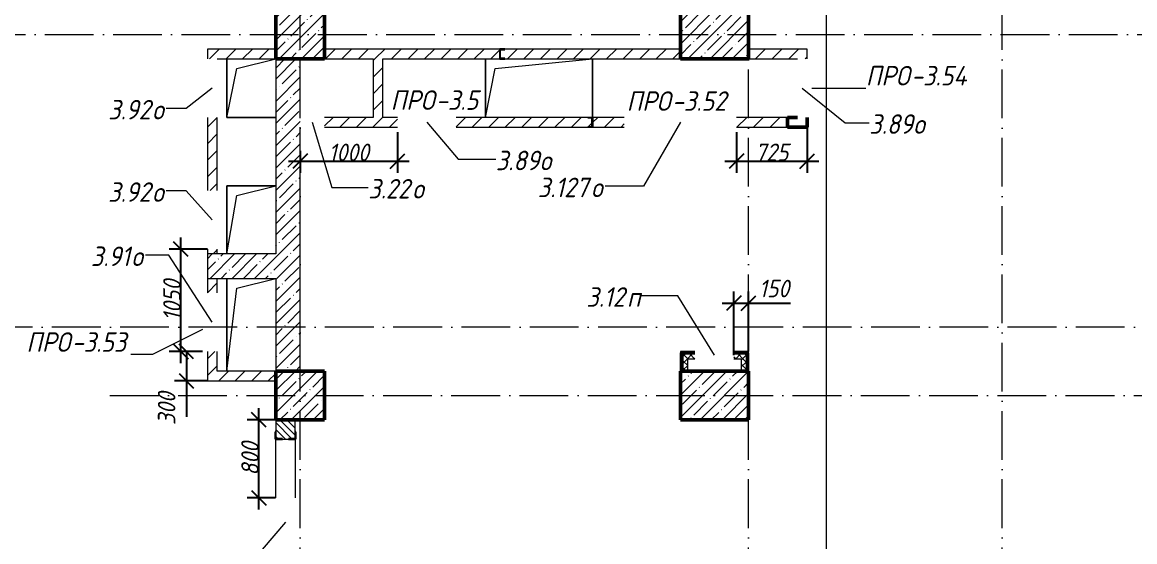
# Model space of a CAD drawing. Header units: millimetres. Extents: x -401725 to 250493, y 305116 to 802890.
# Drawn here: x 151686 to 163095, y 333467 to 338792 of the extents above; entities that cross this region are included whole.
import ezdxf

# ---------------------------------------------------------------- set-up
doc = ezdxf.new("R2010")
doc.units = ezdxf.units.MM
doc.linetypes.add('50_200_ШТРИХ_1Т_ш5_п1_п1_', pattern=[700, 500, -100, 0, -100])
for name, color, linetype, lineweight in [('A-____-____-DIMS', 7, 'Continuous', 9), ('A-FLOR-____-OTLN', 7, 'Continuous', 9), ('A-GENM-____-IDEN', 7, 'Continuous', 9), ('A-GENM-____-MCUT', 7, 'Continuous', 25), ('A-GENM-____-OTLN', 7, 'Continuous', 9), ('A-GENM-____-OTLN-1', 7, 'Continuous', 25), ('A-GLAZ-____-IDEN', 7, 'Continuous', 9), ('A-WALL-____-MCUT-1', 7, 'Continuous', 9), ('A-WALL-____-MCUT-2', 7, 'Continuous', 50), ('A-WALL-____-MCUT-3', 7, 'Continuous', 9), ('A-WALL-____-PATT-1', 7, 'Continuous', 9), ('A-WALL-FNSH-MCUT-1', 7, 'Continuous', 9), ('I-WALL-____-OTLN', 7, 'Continuous', 9), ('S-COLS-____-MCUT', 7, 'Continuous', 50), ('S-COLS-____-OTLN', 7, 'Continuous', 9), ('S-GRID-____-OTLN-1', 7, '50_200_ШТРИХ_1Т_ш5_п1_п1_', 9)]:
    doc.layers.add(name, color=color, linetype=linetype, lineweight=lineweight)
doc.layers.add('A-WALL-____-PATT-3', color=9, linetype='Continuous', lineweight=9, true_color=0x808080)
doc.layers.add('G-____-____-SYMB-1', color=9, linetype='Continuous', lineweight=9, true_color=0x808080)
doc.styles.add('ISOCPEUR_I_10', font='isocpeui.ttf', dxfattribs={"width": 0.9, "height": 180})
doc.styles.add('ISOCPEUR_I_9', font='isocpeui.ttf', dxfattribs={"width": 0.9, "height": 250})
doc.dimstyles.new('ISO-1_8_0_9К_СРЕДНИЙ_Кладочные_3', dxfattribs={"dimscale": 304.8, "dimtxt": 179.276612, "dimasz": 0.492126, "dimexe": 0.393701, "dimexo": 0, "dimgap": 0, "dimtad": 1, "dimdec": 3, "dimrnd": 0.001, "dimdsep": 46, "dimtxsty": 'ISOCPEUR_I_10', "dimblk1": 'OBLIQUE', "dimblk2": 'OBLIQUE', "dimsah": 1, "dimcen": 0.09, "dimdle": 0.393701, "dimazin": 0, "dimtfac": 1, "dimtdec": 4, "dimtix": 1, "dimtmove": 0, "dimatfit": 3, "dimfxl": 1, "dimtvp": 1, "dimtolj": 1, "dimtzin": 0, "dimarcsym": 2})
doc.dimstyles.new('ISO-1_8_0_9К_СРЕДНИЙ_Кладочные_4', dxfattribs={"dimscale": 304.8, "dimtxt": 179.276612, "dimasz": 0.492126, "dimexe": 0.393701, "dimexo": 0, "dimgap": 0, "dimtad": 1, "dimdec": 3, "dimrnd": 0.001, "dimdsep": 46, "dimtxsty": 'ISOCPEUR_I_10', "dimblk1": 'OBLIQUE', "dimblk2": 'OBLIQUE', "dimsah": 1, "dimcen": 0.09, "dimdle": 0.393701, "dimazin": 0, "dimtfac": 1, "dimtdec": 4, "dimtix": 1, "dimtmove": 1, "dimatfit": 3, "dimfxl": 1, "dimtvp": 1, "dimtolj": 1, "dimtzin": 0, "dimarcsym": 2})
pattern_1 = [(45, (144685.44, 312186.37), (-114.04925, 114.04925), []), (45, (144799.49, 312186.37), (-114.04925, 114.04925), [201.612, -40.322, 3.353, -36.97])]
pattern_2 = [(45, (144685.44, 312186.37), (-84.8528, 84.8528), [])]
pattern_3 = [(45, (144685.44, 312186.367), (-35.35534, 35.35534), []), (135, (144685.44, 312186.367), (-35.35534, -35.35534), [])]

# ---------------------------------------------------------------- blocks, each defined once
blk = doc.blocks.new('BSC_Колонна _Прямоугольная - 500х500-V7-АР1_План отверстий 3 этажа в осях 1-64_А-ГГ')
at = {"layer": 'S-COLS-____-OTLN'}
h = blk.add_hatch(dxfattribs=at)
h.set_pattern_fill('FP_41', color=256, style=0, pattern_type=2)
h.set_pattern_definition([(45, (-9850, -26481.04), (-114.04925, 114.04925), []), (45, (-9735.95, -26481.04), (-114.04925, 114.04925), [201.613, -40.323, 3.353, -36.97])])
h.paths.add_polyline_path([(-250, -250), (250, -250), (250, 250), (-250, 250)], flags=0)
at = {"layer": 'S-COLS-____-MCUT'}
for p, q in [((250, 250), (-250, 250)), ((-250, 250), (-250, -250)), ((250, -250), (250, 250)), ((-250, -250), (250, -250))]:
    blk.add_line(p, q, dxfattribs=at)
blk = doc.blocks.new('BSC_Колонна _Прямоугольная - 500х700-V10-АР1_План отверстий 3 этажа в осях 1-64_А-ГГ')
at = {"layer": 'S-COLS-____-OTLN'}
h = blk.add_hatch(dxfattribs=at)
h.set_pattern_fill('FP_44', color=256, style=0, pattern_type=2)
h.set_pattern_definition([(315, (-22781.04, 14100), (114.0493, 114.0493), []), (315, (-22781.04, 13985.95), (114.0493, 114.0493), [201.613, -40.323, 3.353, -36.97])])
h.paths.add_polyline_path([(-250, 350), (-250, -350), (250, -350), (250, 350)], flags=0)
at = {"layer": 'S-COLS-____-MCUT'}
for p, q in [((250, 350), (-250, 350)), ((-250, 350), (-250, -350)), ((250, -350), (250, 350)), ((-250, -350), (250, -350))]:
    blk.add_line(p, q, dxfattribs=at)
blk = doc.blocks.new('BSC_Колонна _Прямоугольная - 500х700-V11-АР1_План отверстий 3 этажа в осях 1-64_А-ГГ')
at = {"layer": 'S-COLS-____-OTLN'}
h = blk.add_hatch(dxfattribs=at)
h.set_pattern_fill('FP_45', color=256, style=0, pattern_type=2)
h.set_pattern_definition([(315, (-26481.04, 14100), (114.04925, 114.04925), []), (315, (-26481.04, 13985.95), (114.04925, 114.04925), [201.613, -40.323, 3.353, -36.97])])
h.paths.add_polyline_path([(-250, 350), (-250, -350), (250, -350), (250, 350)], flags=0)
at = {"layer": 'S-COLS-____-MCUT'}
for p, q in [((250, 350), (-250, 350)), ((-250, 350), (-250, -350)), ((250, -350), (250, 350)), ((-250, -350), (250, -350))]:
    blk.add_line(p, q, dxfattribs=at)
blk = doc.blocks.new('154_Фахверк_СКБ_Швеллер - Тип_100_3960-28494444-АР1_План отверстий 3 этажа в осях 1-64_А-ГГ')
at = {"layer": 'A-GENM-____-MCUT'}
for p, q in [((125, 50), (175, 50)), ((125, -50), (125, 50)), ((128, 47), (128, -47)), ((175, 47), (128, 47)), ((175, 50), (175, 47)), ((175, -50), (125, -50)), ((128, -47), (175, -47)), ((175, -47), (175, -50))]:
    blk.add_line(p, q, dxfattribs=at)
blk = doc.blocks.new('154_Фахверк_СКБ_Швеллер - Тип_100_3380-28551448-АР1_План отверстий 3 этажа в осях 1-64_А-ГГ')
at = {"layer": 'A-GENM-____-MCUT'}
for p, q in [((175, 50), (125, 50)), ((125, 50), (125, -50)), ((128, 47), (175, 47)), ((128, -47), (128, 47)), ((175, 47), (175, 50)), ((125, -50), (175, -50)), ((175, -47), (128, -47)), ((175, -50), (175, -47))]:
    blk.add_line(p, q, dxfattribs=at)
blk = doc.blocks.new('Фахверк_СКБ_Уголок - 200_3960-28268576-АР1_План отверстий 3 этажа в осях 1-64_А-ГГ')
at = {"layer": 'A-GENM-____-MCUT'}
for p, q in [((200, 156), (125, 156)), ((125, 156), (125, 81)), ((131, 81), (131, 150)), ((131, 150), (200, 150)), ((200, 150), (200, 156)), ((125, 81), (131, 81)), ((131, 19), (125, 19)), ((125, 19), (125, -56)), ((131, -50), (131, 19)), ((125, -56), (200, -56)), ((200, -50), (131, -50)), ((200, -56), (200, -50))]:
    blk.add_line(p, q, dxfattribs=at)
blk = doc.blocks.new('AR_Отверстие прямоугольное _в плите_ - AR_Отверстие прямоугольное _в плите_-30552824-АР1_План отверстий 3 этажа в осях 1-64_А-ГГ')
at = {"layer": 'A-GENM-____-OTLN'}
for p, q in [((250, 350), (-250, 350)), ((-250, 350), (-250, -350)), ((-150, 250), (250, 350)), ((-250, -350), (-150, 250))]:
    blk.add_line(p, q, dxfattribs=at)
blk = doc.blocks.new('AR_Отверстие прямоугольное _в плите_ - AR_Отверстие прямоугольное _в плите_-30552826-АР1_План отверстий 3 этажа в осях 1-64_А-ГГ')
at = {"layer": 'A-GENM-____-OTLN'}
for p, q in [((-250, 475), (-250, -475)), ((-150, 375), (250, 475)), ((-250, -475), (-150, 375))]:
    blk.add_line(p, q, dxfattribs=at)
blk = doc.blocks.new('AR_Отверстие прямоугольное _в плите_ - AR_Отверстие прямоугольное _в плите_-30552682-АР1_План отверстий 3 этажа в осях 1-64_А-ГГ')
at = {"layer": 'A-GENM-____-OTLN'}
for p, q in [((-550, 300), (-550, -300)), ((-450, 200), (550, 300)), ((550, -300), (550, 300)), ((-550, -300), (-450, 200))]:
    blk.add_line(p, q, dxfattribs=at)
blk = doc.blocks.new('AR_Отверстие прямоугольное _в плите_ - AR_Отверстие прямоугольное _в плите_-30552698-АР1_План отверстий 3 этажа в осях 1-64_А-ГГ')
at = {"layer": 'A-GENM-____-OTLN'}
for p, q in [((-250, 300), (-250, -300)), ((-150, 200), (250, 300)), ((-250, -300), (-150, 200)), ((-250, -300), (250, -300))]:
    blk.add_line(p, q, dxfattribs=at)
blk = doc.blocks.new('BSC_Колонна _Прямоугольная1 - 200х100 _металл_-V219-АР1_План отверстий 3 этажа в осях 1-64_А-ГГ')
at = {"layer": 'S-COLS-____-MCUT'}
for p, q in [((0, 50), (-100, 50)), ((-100, 50), (-100, -50)), ((100, -50), (100, 50)), ((-100, -50), (100, -50))]:
    blk.add_line(p, q, dxfattribs=at)
blk = doc.blocks.new('_Oblique')
at = {"color": 0, "linetype": 'ByBlock', "lineweight": -2}
blk.add_line((-0.5, -0.5), (0.5, 0.5), dxfattribs=at)
blk = doc.blocks.new('*D10213')
at = {"layer": 'A-____-____-DIMS', "color": 0, "lineweight": -2, "transparency": 16777216}
for p, q in [((158985, 335381), (158985, 336033)), ((159135, 335417), (159135, 336033)), ((158865, 335913), (159135, 335913)), ((159135, 335913), (159566, 335913))]:
    blk.add_line(p, q, dxfattribs=at)
at = {"layer": 'Defpoints', "color": 0, "transparency": 16777216}
for p in [(159135, 335913), (158985, 335381), (159135, 335417)]:
    blk.add_point(p, dxfattribs=at)
at = {"layer": 'A-____-____-DIMS', "color": 0, "lineweight": -2, "transparency": 16777216, "xscale": 150, "yscale": 150, "zscale": 150, "rotation": 180}
blk.add_blockref('_Oblique', (158985, 335913), dxfattribs=at)
at = {"layer": 'A-____-____-DIMS', "color": 0, "lineweight": -2, "transparency": 16777216, "xscale": 150, "yscale": 150, "zscale": 150}
blk.add_blockref('_Oblique', (159135, 335913), dxfattribs=at)
at = {"layer": 'A-____-____-DIMS', "color": 0, "transparency": 16777216, "insert": (159242, 336153), "char_height": 180, "width": 368.21, "attachment_point": 1, "line_spacing_factor": 1.149209, "style": 'ISOCPEUR_I_10'}
blk.add_mtext('\\A1;150', dxfattribs=at)
blk = doc.blocks.new('*D10016')
at = {"layer": 'A-____-____-DIMS', "color": 0, "lineweight": -2, "transparency": 16777216}
for p, q in [((155535, 337667), (155535, 337248)), ((154535, 337474), (154535, 337248)), ((154415, 337368), (155655, 337368))]:
    blk.add_line(p, q, dxfattribs=at)
at = {"layer": 'Defpoints', "color": 0, "transparency": 16777216}
for p in [(155535, 337667), (154535, 337474), (155535, 337368)]:
    blk.add_point(p, dxfattribs=at)
at = {"layer": 'A-____-____-DIMS', "color": 0, "lineweight": -2, "transparency": 16777216, "xscale": 150, "yscale": 150, "zscale": 150, "rotation": 180}
blk.add_blockref('_Oblique', (154535, 337368), dxfattribs=at)
at = {"layer": 'A-____-____-DIMS', "color": 0, "lineweight": -2, "transparency": 16777216, "xscale": 150, "yscale": 150, "zscale": 150}
blk.add_blockref('_Oblique', (155535, 337368), dxfattribs=at)
at = {"layer": 'A-____-____-DIMS', "color": 0, "transparency": 16777216, "insert": (155035, 337458), "char_height": 180, "width": 504.73, "attachment_point": 5, "style": 'ISOCPEUR_I_10'}
blk.add_mtext('\\A1;1000', dxfattribs=at)
blk = doc.blocks.new('*D10017')
at = {"layer": 'A-____-____-DIMS', "color": 0, "lineweight": -2, "transparency": 16777216}
for p, q in [((153535, 335417), (153249, 335417)), ((153369, 335417), (153369, 334997)), ((153585, 335117), (153249, 335117)), ((153369, 335117), (153369, 334749))]:
    blk.add_line(p, q, dxfattribs=at)
at = {"layer": 'Defpoints', "color": 0, "transparency": 16777216}
for p in [(153369, 335417), (153535, 335417), (153585, 335117)]:
    blk.add_point(p, dxfattribs=at)
at = {"layer": 'A-____-____-DIMS', "color": 0, "lineweight": -2, "transparency": 16777216, "xscale": 150, "yscale": 150, "zscale": 150}
for p, rotation in [((153369, 335417), 90), ((153369, 335117), 270)]:
    blk.add_blockref('_Oblique', p, dxfattribs=dict(at, rotation=rotation))
at = {"layer": 'A-____-____-DIMS', "color": 0, "transparency": 16777216, "insert": (153077, 334664), "char_height": 180, "width": 409.58, "attachment_point": 1, "rotation": 90, "line_spacing_factor": 1.149209, "style": 'ISOCPEUR_I_10'}
blk.add_mtext('\\A1;300', dxfattribs=at)
blk = doc.blocks.new('*D10018')
at = {"layer": 'A-____-____-DIMS', "color": 0, "lineweight": -2, "transparency": 16777216}
for p, q in [((153312, 335297), (153312, 336587)), ((153585, 336467), (153192, 336467)), ((153535, 335417), (153192, 335417))]:
    blk.add_line(p, q, dxfattribs=at)
at = {"layer": 'Defpoints', "color": 0, "transparency": 16777216}
for p in [(153312, 336467), (153585, 336467), (153535, 335417)]:
    blk.add_point(p, dxfattribs=at)
at = {"layer": 'A-____-____-DIMS', "color": 0, "lineweight": -2, "transparency": 16777216, "xscale": 150, "yscale": 150, "zscale": 150}
for p, rotation in [((153312, 336467), 90), ((153312, 335417), 270)]:
    blk.add_blockref('_Oblique', p, dxfattribs=dict(at, rotation=rotation))
at = {"layer": 'A-____-____-DIMS', "color": 0, "transparency": 16777216, "insert": (153222, 335942), "char_height": 180, "width": 504.73, "attachment_point": 5, "rotation": 90, "style": 'ISOCPEUR_I_10'}
blk.add_mtext('\\A1;1050', dxfattribs=at)
blk = doc.blocks.new('*D10019')
at = {"layer": 'A-____-____-DIMS', "color": 0, "lineweight": -2, "transparency": 16777216}
for p, q in [((154112, 333797), (154112, 334837)), ((154285, 334717), (153992, 334717)), ((154285, 333917), (153992, 333917))]:
    blk.add_line(p, q, dxfattribs=at)
at = {"layer": 'Defpoints', "color": 0, "transparency": 16777216}
for p in [(154112, 334717), (154285, 334717), (154285, 333917)]:
    blk.add_point(p, dxfattribs=at)
at = {"layer": 'A-____-____-DIMS', "color": 0, "lineweight": -2, "transparency": 16777216, "xscale": 150, "yscale": 150, "zscale": 150}
for p, rotation in [((154112, 334717), 90), ((154112, 333917), 270)]:
    blk.add_blockref('_Oblique', p, dxfattribs=dict(at, rotation=rotation))
at = {"layer": 'A-____-____-DIMS', "color": 0, "transparency": 16777216, "insert": (154022, 334317), "char_height": 180, "width": 409.58, "attachment_point": 5, "rotation": 90, "style": 'ISOCPEUR_I_10'}
blk.add_mtext('\\A1;800', dxfattribs=at)
blk = doc.blocks.new('*D10012')
at = {"layer": 'A-____-____-DIMS', "color": 0, "lineweight": -2, "transparency": 16777216}
for p, q in [((159010, 337667), (159010, 337248)), ((159735, 337717), (159735, 337248)), ((158890, 337368), (159855, 337368))]:
    blk.add_line(p, q, dxfattribs=at)
at = {"layer": 'Defpoints', "color": 0, "transparency": 16777216}
for p in [(159010, 337667), (159735, 337717), (159735, 337368)]:
    blk.add_point(p, dxfattribs=at)
at = {"layer": 'A-____-____-DIMS', "color": 0, "lineweight": -2, "transparency": 16777216, "xscale": 150, "yscale": 150, "zscale": 150, "rotation": 180}
blk.add_blockref('_Oblique', (159010, 337368), dxfattribs=at)
at = {"layer": 'A-____-____-DIMS', "color": 0, "lineweight": -2, "transparency": 16777216, "xscale": 150, "yscale": 150, "zscale": 150}
blk.add_blockref('_Oblique', (159735, 337368), dxfattribs=at)
at = {"layer": 'A-____-____-DIMS', "color": 0, "transparency": 16777216, "insert": (159373, 337459), "char_height": 180, "width": 409.58, "attachment_point": 5, "style": 'ISOCPEUR_I_10'}
blk.add_mtext('\\A1;725', dxfattribs=at)

msp = doc.modelspace()

# ---------------------------------------------------------------- hatches: boundary and pattern name
at = {"layer": 'A-WALL-____-PATT-1'}
h = msp.add_hatch(dxfattribs=at)
h.set_pattern_fill('FP_4', color=256, style=0, pattern_type=2)
h.set_pattern_definition(pattern_2)
h.paths.add_polyline_path([(153585.4376, 336417.4093), (153685.4376, 336417.4093), (153685.4376, 336467.4093), (153585.4376, 336467.4093)], flags=0)
h.paths.add_polyline_path([(153685.4376, 337067.4093), (153685.4376, 337817.4093), (153585.4376, 337817.4093), (153585.4376, 337067.4093), (153617.9376, 337067.4093)], flags=0)
h.paths.add_polyline_path([(153585.4376, 338417.4093), (153685.4376, 338417.4093), (153685.4376, 338517.4093), (153585.4376, 338517.4093)], flags=0)
h = msp.add_hatch(dxfattribs=at)
h.set_pattern_fill('FP_4', color=256, style=0, pattern_type=2)
h.set_pattern_definition(pattern_2)
h.paths.add_polyline_path([(154285.4376, 338417.4093), (154285.4376, 338517.4093), (153685.4376, 338517.4093), (153685.4376, 338417.4093)], flags=0)
h = msp.add_hatch(dxfattribs=at)
h.set_pattern_fill('FP_4', color=256, style=0, pattern_type=2)
h.set_pattern_definition(pattern_2)
h.paths.add_polyline_path([(158435.4376, 338417.4093), (158435.4376, 338517.4093), (156635.4376, 338517.4093), (156635.4376, 338514.4093), (156588.4376, 338514.4093), (156588.4376, 338420.4093), (156635.4376, 338420.4093), (156635.4376, 338417.4093)], flags=0)
h.paths.add_polyline_path([(155385.4376, 338417.4093), (156585.4376, 338417.4093), (156585.4376, 338517.4093), (154785.4376, 338517.4093), (154785.4376, 338417.4093), (155285.4376, 338417.4093)], flags=0)
h = msp.add_hatch(dxfattribs=at)
h.set_pattern_fill('FP_4', color=256, style=0, pattern_type=2)
h.set_pattern_definition(pattern_2)
h.paths.add_polyline_path([(159635.4376, 338417.4093), (159635.4376, 338517.4093), (159135.4376, 338517.4093), (159135.4376, 338417.4093)], flags=0)
h = msp.add_hatch(dxfattribs=at)
h.set_pattern_fill('FP_4', color=256, style=0, pattern_type=2)
h.set_pattern_definition(pattern_2)
h.paths.add_polyline_path([(159735.4376, 338417.4093), (159735.4376, 338517.4093), (159635.4376, 338517.4093), (159635.4376, 338417.4093), (159721.1519, 338417.4093)], flags=0)
h = msp.add_hatch(dxfattribs=at)
h.set_pattern_fill('FP_38', color=256, style=0, pattern_type=2)
h.set_pattern_definition(pattern_1)
h.paths.add_polyline_path([(154285.4376, 335217.4093), (154535.4376, 335217.4093), (154535.4376, 338417.4093), (154285.4376, 338417.4093), (154285.4376, 336167.4093)], flags=0)
h = msp.add_hatch(dxfattribs=at)
h.set_pattern_fill('FP_4', color=256, style=0, pattern_type=2)
h.set_pattern_definition(pattern_2)
h.paths.add_polyline_path([(155385.4376, 337817.4093), (155385.4376, 338417.4093), (155285.4376, 338417.4093), (155285.4376, 337817.4093)], flags=0)
h = msp.add_hatch(dxfattribs=at)
h.set_pattern_fill('FP_4', color=256, style=0, pattern_type=2)
h.set_pattern_definition(pattern_2)
h.paths.add_polyline_path([(159535.4376, 337717.4093), (159535.4376, 337817.4093), (159010.4376, 337817.4093), (159010.4376, 337717.4093)], flags=0)
h.paths.add_polyline_path([(157535.4376, 337717.4093), (157860.4376, 337717.4093), (157860.4376, 337817.4093), (157535.4376, 337817.4093), (157535.4376, 337720.4093)], flags=0)
h.paths.add_polyline_path([(157485.4376, 337717.4093), (157485.4376, 337720.4093), (157532.4376, 337720.4093), (157532.4376, 337814.4093), (157485.4376, 337814.4093), (157485.4376, 337817.4093), (156135.4376, 337817.4093), (156135.4376, 337717.4093)], flags=0)
h.paths.add_polyline_path([(154785.4376, 337717.4093), (155535.4376, 337717.4093), (155535.4376, 337817.4093), (154785.4376, 337817.4093), (154785.4376, 337746.8211)], flags=0)
h = msp.add_hatch(dxfattribs=at)
h.set_pattern_fill('FP_38', color=256, style=0, pattern_type=2)
h.set_pattern_definition(pattern_1)
h.paths.add_polyline_path([(154285.4376, 336167.4093), (154285.4376, 336417.4093), (153585.4376, 336417.4093), (153585.4376, 336167.4093)], flags=0)
h = msp.add_hatch(dxfattribs=at)
h.set_pattern_fill('FP_4', color=256, style=0, pattern_type=2)
h.set_pattern_definition(pattern_2)
h.paths.add_polyline_path([(153585.4376, 335217.4093), (153685.4376, 335217.4093), (153685.4376, 335417.4093), (153585.4376, 335417.4093)], flags=0)
h.paths.add_polyline_path([(153585.4376, 336017.4093), (153685.4376, 336017.4093), (153685.4376, 336167.4093), (153585.4376, 336167.4093)], flags=0)
h = msp.add_hatch(dxfattribs=at)
h.set_pattern_fill('FP_4', color=256, style=0, pattern_type=2)
h.set_pattern_definition(pattern_2)
h.paths.add_polyline_path([(154285.4376, 335117.4093), (154285.4376, 335217.4093), (153585.4376, 335217.4093), (153585.4376, 335117.4093)], flags=0)
h = msp.add_hatch(dxfattribs=at)
h.set_pattern_fill('FP_6', color=256, style=0, pattern_type=2)
h.set_pattern_definition([(135, (144685.44, 312186.367), (-35.35534, -35.35534), [])])
h.paths.add_polyline_path([(154485.4376, 329917.4093), (154485.4376, 330567.4093), (154285.4376, 330567.4093), (154285.4376, 329917.4093)], flags=0)
h.paths.add_polyline_path([(154430.2652, 330717.4093), (154485.4376, 330717.4093), (154485.4376, 331017.4093), (154285.4376, 331017.4093), (154285.4376, 330717.4093)], flags=0)
h.paths.add_polyline_path([(154485.4376, 331267.4093), (154485.4376, 332811.4093), (154416.4376, 332811.4093), (154416.4376, 332817.4093), (154354.4376, 332817.4093), (154354.4376, 332811.4093), (154285.4376, 332811.4093), (154285.4376, 331267.4093), (154392.3342, 331267.4093)], flags=0)
h.paths.add_polyline_path([(154354.4376, 334517.4093), (154416.4376, 334517.4093), (154416.4376, 334523.4093), (154485.4376, 334523.4093), (154485.4376, 334717.4093), (154285.4376, 334717.4093), (154285.4376, 334523.4093), (154354.4376, 334523.4093)], flags=0)
at = {"layer": 'A-WALL-____-PATT-3'}
h = msp.add_hatch(dxfattribs=at)
h.set_pattern_fill('FP_7', color=256, style=0, pattern_type=2)
h.set_pattern_definition(pattern_3)
h.paths.add_polyline_path([(159110.4376, 335342.4093), (159110.4376, 335392.4093), (158985.4376, 335392.4093), (158985.4376, 335342.4093), (159060.4376, 335342.4093)], flags=0)
h.paths.add_polyline_path([(158585.4376, 335342.4093), (158585.4376, 335392.4093), (158460.4376, 335392.4093), (158460.4376, 335342.4093), (158510.4376, 335342.4093)], flags=0)
h = msp.add_hatch(dxfattribs=at)
h.set_pattern_fill('FP_7', color=256, style=0, pattern_type=2)
h.set_pattern_definition(pattern_3)
h.paths.add_polyline_path([(158510.4376, 335217.4093), (158510.4376, 335342.4093), (158460.4376, 335342.4093), (158460.4376, 335217.4093)], flags=0)
h = msp.add_hatch(dxfattribs=at)
h.set_pattern_fill('FP_7', color=256, style=0, pattern_type=2)
h.set_pattern_definition(pattern_3)
h.paths.add_polyline_path([(159110.4376, 335217.4093), (159110.4376, 335342.4093), (159060.4376, 335342.4093), (159060.4376, 335217.4093)], flags=0)
at = {"layer": 'S-COLS-____-OTLN'}
h = msp.add_hatch(dxfattribs=at)
h.set_pattern_fill('FP_38', color=256, style=0, pattern_type=2)
h.set_pattern_definition(pattern_1)
h.paths.add_polyline_path([(154285.4376, 334717.4093), (154785.4376, 334717.4093), (154785.4376, 335217.4093), (154285.4376, 335217.4093)], flags=0)

# ---------------------------------------------------------------- linework, layer by layer
at = {"layer": 'A-FLOR-____-OTLN'}
for p, q in [((153785.4376, 337817.4093), (153785.4376, 338417.4093)), ((156435.4376, 337817.4093), (156435.4376, 338417.4093)), ((157535.4376, 338417.4093), (157535.4376, 337817.4093)), ((154285.4376, 337817.4093), (153785.4376, 337817.4093)), ((153785.4376, 337117.1553), (154285.4376, 337117.1553)), ((153785.4376, 336417.4093), (153785.4376, 337117.1553)), ((153785.4376, 335217.4093), (153785.4376, 336167.4093))]:
    msp.add_line(p, q, dxfattribs=at)
at = {"layer": 'A-GENM-____-IDEN'}
for p, q in [((159785.4376, 338117.4093), (160337.5372, 338117.4093)), ((153535.4376, 335642.4093), (153021.8237, 335387.0573)), ((153021.8237, 335387.0573), (152800.4792, 335387.0573))]:
    msp.add_line(p, q, dxfattribs=at)
at = {"layer": 'A-GLAZ-____-IDEN'}
for p, q in [((153635.4376, 338117.4093), (153366.2635, 337908.9155)), ((159685.4376, 338117.4093), (160126.3007, 337761.2237)), ((153366.2635, 337908.9155), (153162.9219, 337908.9155)), ((154660.4376, 337767.4093), (154861.8354, 337098.197)), ((155835.4376, 337767.4093), (156156.5576, 337387.889)), ((158435.4376, 337767.4093), (158055.7344, 337111.7309)), ((160126.3007, 337761.2237), (160373.0872, 337761.2237)), ((156156.5576, 337387.889), (156542.468, 337387.889)), ((153366.2635, 337064.1676), (153162.9219, 337064.1676)), ((153635.4376, 336767.4093), (153366.2635, 337064.1676)), ((154861.8354, 337098.197), (155234.9936, 337098.197)), ((158055.7344, 337111.7309), (157664.1199, 337111.7309)), ((153188.8809, 336405.8432), (152949.5335, 336405.8432)), ((153635.4376, 335717.4093), (153188.8809, 336405.8432)), ((158408.2988, 335988.5205), (158031.1599, 335988.5205)), ((158785.4376, 335379.9093), (158408.2988, 335988.5205)), ((154385.4376, 333667.4093), (154027.8169, 333247.7063))]:
    msp.add_line(p, q, dxfattribs=at)
at = {"layer": 'A-WALL-____-MCUT-1'}
for p, q in [((154285.4376, 338417.4093), (154285.4376, 336417.4093)), ((154535.4376, 337817.4093), (154535.4376, 338417.4093)), ((154535.4376, 335217.4093), (154535.4376, 337717.4093)), ((154285.4376, 336417.4093), (153585.4376, 336417.4093)), ((153585.4376, 336417.4093), (153585.4376, 336167.4093)), ((153585.4376, 336167.4093), (154285.4376, 336167.4093)), ((154285.4376, 336167.4093), (154285.4376, 335217.4093)), ((154285.4376, 335217.4093), (154535.4376, 335217.4093))]:
    msp.add_line(p, q, dxfattribs=at)
at = {"layer": 'A-WALL-____-MCUT-2'}
for p, q in [((158585.4376, 335404.9093), (158447.9376, 335404.9093)), ((158447.9376, 335404.9093), (158447.9376, 335217.4093)), ((159122.9376, 335404.9093), (158985.4376, 335404.9093)), ((159122.9376, 335404.9093), (159122.9376, 335217.4093))]:
    msp.add_line(p, q, dxfattribs=at)
at = {"layer": 'A-WALL-____-MCUT-3'}
for p, q in [((158585.4376, 335392.4093), (158460.4376, 335392.4093)), ((158460.4376, 335392.4093), (158460.4376, 335217.4093)), ((158510.4376, 335342.4093), (158585.4376, 335342.4093)), ((158510.4376, 335217.4093), (158510.4376, 335342.4093)), ((159110.4376, 335392.4093), (158985.4376, 335392.4093)), ((158985.4376, 335342.4093), (159060.4376, 335342.4093)), ((159060.4376, 335342.4093), (159060.4376, 335217.4093)), ((159110.4376, 335392.4093), (159110.4376, 335217.4093)), ((154285.4376, 334717.4093), (154285.4376, 334592.4093)), ((154485.4376, 334717.4093), (154285.4376, 334717.4093)), ((154485.4376, 334592.4093), (154485.4376, 334717.4093)), ((154354.4376, 334517.4093), (154416.4376, 334517.4093))]:
    msp.add_line(p, q, dxfattribs=at)
at = {"layer": 'A-WALL-FNSH-MCUT-1'}
for p, q in [((153585.4376, 338517.4093), (153585.4376, 338417.4093)), ((154285.4376, 338517.4093), (153585.4376, 338517.4093)), ((156585.4376, 338517.4093), (154785.4376, 338517.4093)), ((158435.4376, 338517.4093), (156635.4376, 338517.4093)), ((159735.4376, 338517.4093), (159135.4376, 338517.4093)), ((159735.4376, 338417.4093), (159735.4376, 338517.4093)), ((153685.4376, 338417.4093), (154285.4376, 338417.4093)), ((154785.4376, 338417.4093), (155285.4376, 338417.4093)), ((155285.4376, 338417.4093), (155285.4376, 337817.4093)), ((155385.4376, 338417.4093), (156585.4376, 338417.4093)), ((155385.4376, 337817.4093), (155385.4376, 338417.4093)), ((156635.4376, 338417.4093), (158435.4376, 338417.4093)), ((159135.4376, 338417.4093), (159635.4376, 338417.4093)), ((153585.4376, 337817.4093), (153585.4376, 337067.4093)), ((153685.4376, 337067.4093), (153685.4376, 337817.4093)), ((155285.4376, 337817.4093), (154785.4376, 337817.4093)), ((155535.4376, 337817.4093), (155385.4376, 337817.4093)), ((157485.4376, 337817.4093), (156135.4376, 337817.4093)), ((157860.4376, 337817.4093), (157535.4376, 337817.4093)), ((159535.4376, 337817.4093), (159010.4376, 337817.4093)), ((154785.4376, 337717.4093), (155535.4376, 337717.4093)), ((156135.4376, 337717.4093), (157485.4376, 337717.4093)), ((157535.4376, 337717.4093), (157860.4376, 337717.4093)), ((159010.4376, 337717.4093), (159535.4376, 337717.4093)), ((153585.4376, 336467.4093), (153585.4376, 336417.4093)), ((153685.4376, 336417.4093), (153685.4376, 336467.4093)), ((153585.4376, 336167.4093), (153585.4376, 336017.4093)), ((153685.4376, 336017.4093), (153685.4376, 336167.4093)), ((153585.4376, 335417.4093), (153585.4376, 335117.4093)), ((153685.4376, 335217.4093), (153685.4376, 335417.4093)), ((158585.4376, 335417.4093), (158435.4376, 335417.4093)), ((158435.4376, 335417.4093), (158435.4376, 335217.4093)), ((159135.4376, 335417.4093), (158985.4376, 335417.4093)), ((159135.4376, 335217.4093), (159135.4376, 335417.4093)), ((154285.4376, 335217.4093), (153685.4376, 335217.4093)), ((154285.4376, 335117.4093), (154285.4376, 335217.4093)), ((153585.4376, 335117.4093), (154285.4376, 335117.4093))]:
    msp.add_line(p, q, dxfattribs=at)
at = {"layer": 'G-____-____-SYMB-1'}
msp.add_line((159931.7086, 362292.1129), (159931.7086, 307486.2279), dxfattribs=at)
at = {"layer": 'I-WALL-____-OTLN'}
for p, q in [((154285.4376, 333917.4093), (154285.4376, 334517.4093)), ((154485.4376, 334517.4093), (154485.4376, 333917.4093))]:
    msp.add_line(p, q, dxfattribs=at)
at = {"layer": 'S-COLS-____-MCUT'}
for p, q in [((154785.4376, 335217.4093), (154285.4376, 335217.4093)), ((154285.4376, 335217.4093), (154285.4376, 334717.4093)), ((154785.4376, 334717.4093), (154785.4376, 335217.4093)), ((154285.4376, 334717.4093), (154785.4376, 334717.4093))]:
    msp.add_line(p, q, dxfattribs=at)
at = {"layer": 'S-GRID-____-OTLN-1'}
for p, q in [((154535.4376, 307703.761), (154535.4376, 362067.327)), ((159135.4376, 307703.761), (159135.4376, 362067.327)), ((161735.4376, 307703.761), (161735.4376, 362067.327)), ((140016.6674, 338667.4093), (171393.1768, 338667.4093)), ((171393.1768, 335667.4093), (140016.6674, 335667.4093)), ((152585.4376, 334967.4093), (171393.1768, 334967.4093))]:
    msp.add_line(p, q, dxfattribs=at)

# ---------------------------------------------------------------- block references
at = {"layer": 'A-GENM-____-OTLN'}
for name, p in [('AR_Отверстие прямоугольное _в плите_ - AR_Отверстие прямоугольное _в плите_-30552698-АР1_План отверстий 3 этажа в осях 1-64_А-ГГ', (154035.4376, 338117.4093)), ('AR_Отверстие прямоугольное _в плите_ - AR_Отверстие прямоугольное _в плите_-30552682-АР1_План отверстий 3 этажа в осях 1-64_А-ГГ', (156985.4376, 338117.4093)), ('AR_Отверстие прямоугольное _в плите_ - AR_Отверстие прямоугольное _в плите_-30552824-АР1_План отверстий 3 этажа в осях 1-64_А-ГГ', (154035.4376, 336767.1553)), ('AR_Отверстие прямоугольное _в плите_ - AR_Отверстие прямоугольное _в плите_-30552826-АР1_План отверстий 3 этажа в осях 1-64_А-ГГ', (154035.4376, 335692.4093))]:
    msp.add_blockref(name, p, dxfattribs=at)
at = {"layer": 'A-GENM-____-OTLN-1'}
msp.add_blockref('154_Фахверк_СКБ_Швеллер - Тип_100_3380-28551448-АР1_План отверстий 3 этажа в осях 1-64_А-ГГ', (156460.4376, 338467.4093), dxfattribs=at)
for name, p, rotation in [('154_Фахверк_СКБ_Швеллер - Тип_100_3960-28494444-АР1_План отверстий 3 этажа в осях 1-64_А-ГГ', (157660.4376, 337767.4093), 180), ('Фахверк_СКБ_Уголок - 200_3960-28268576-АР1_План отверстий 3 этажа в осях 1-64_А-ГГ', (154435.4376, 334392.4093), 89.99999999999991)]:
    msp.add_blockref(name, p, dxfattribs=dict(at, rotation=rotation))
at = {"layer": 'S-COLS-____-OTLN'}
for name, p in [('BSC_Колонна _Прямоугольная - 500х500-V7-АР1_План отверстий 3 этажа в осях 1-64_А-ГГ', (154535.4376, 338667.4093)), ('BSC_Колонна _Прямоугольная1 - 200х100 _металл_-V219-АР1_План отверстий 3 этажа в осях 1-64_А-ГГ', (159635.4376, 337767.4093))]:
    msp.add_blockref(name, p, dxfattribs=at)
at = {"layer": 'S-COLS-____-OTLN', "rotation": 89.9999999999999}
for name, p in [('BSC_Колонна _Прямоугольная - 500х700-V11-АР1_План отверстий 3 этажа в осях 1-64_А-ГГ', (158785.4376, 338667.4093)), ('BSC_Колонна _Прямоугольная - 500х700-V10-АР1_План отверстий 3 этажа в осях 1-64_А-ГГ', (158785.4376, 334967.4093))]:
    msp.add_blockref(name, p, dxfattribs=at)

# ---------------------------------------------------------------- texts
at = {"layer": 'A-GENM-____-IDEN', "char_height": 200, "attachment_point": 1, "style": 'ISOCPEUR_I_9'}
for s, insert, width in [('ПРО', (160337.5372, 338344.5255), 562.784625), ('-3.54', (160801.881, 338344.5255), 735.949125), ('ПРО', (155464.6191, 338094.5255), 562.784625), ('-3.5', (155928.9628, 338094.5255), 548.35425), ('ПРО', (157884.8006, 338084.5255), 562.784625), ('-3.52', (158349.1443, 338084.5255), 707.088375), ('ПРО', (151728.7165, 335614.1734), 562.784625), ('-3.53', (152193.0602, 335614.1734), 707.088375)]:
    msp.add_mtext(s, dxfattribs=dict(at, insert=insert, width=width))
at = {"layer": 'A-GLAZ-____-IDEN', "char_height": 200, "attachment_point": 1, "style": 'ISOCPEUR_I_9'}
for s, insert, width in [('3.92', (152567.4674, 337996.5301), 548.35425), ('\\fISOCPEUR|b0|i1|c204|p34|;\\W.9;о', (153019.9049, 337996.5301), 158.734125), ('3.89', (160373.0872, 337848.8383), 548.35425), ('\\fISOCPEUR|b0|i1|c204|p34|;\\W.9;о', (160825.5247, 337848.8383), 158.734125), ('3.89', (156542.468, 337475.5036), 548.35425), ('\\fISOCPEUR|b0|i1|c204|p34|;\\W.9;о', (156994.9055, 337475.5036), 158.734125), ('3.92', (152567.4674, 337151.7822), 548.35425), ('3.22', (155234.9936, 337185.8116), 548.35425), ('3.127', (156973.2642, 337199.3454), 663.79725), ('\\fISOCPEUR|b0|i1|c204|p34|;\\W.9;о', (153019.9049, 337151.7822), 158.734125), ('\\fISOCPEUR|b0|i1|c204|p34|;\\W.9;о', (155687.4311, 337185.8116), 158.734125), ('\\fISOCPEUR|b0|i1|c204|p34|;\\W.9;о', (157520.9517, 337199.3454), 158.734125), ('3.91', (152390.0818, 336493.4578), 505.063125), ('\\fISOCPEUR|b0|i1|c204|p34|;\\W.9;о', (152806.8006, 336493.4578), 158.734125), ('3.12', (157471.7083, 336076.1351), 505.063125), ('\\fISOCPEUR|b0|i1|c204|p34|;\\W.9;п', (157888.4271, 336076.1351), 158.734125)]:
    msp.add_mtext(s, dxfattribs=dict(at, insert=insert, width=width))

# ---------------------------------------------------------------- dimensions: what is measured, and where the dimension line sits
at = {"layer": 'A-____-____-DIMS'}
for base, p1, p2, override, picture, middle in [((155535.4376, 337367.74), (154535.4376, 337473.806), (155535.4376, 337667.4093), {"dimpost": '<>', "dimfxl": 1018.568734}, '*D10016', (155035.4376, 337457.74)), ((159735.4376, 337367.74), (159010.4376, 337667.4093), (159735.4376, 337717.4093), {"dimpost": '<>', "dimfxl": 726.722093}, '*D10012', (159372.9376, 337458.899))]:
    dim = msp.add_linear_dim(base=base, p1=p1, p2=p2, dimstyle='ISO-1_8_0_9К_СРЕДНИЙ_Кладочные_4', override=override, dxfattribs=at)
    dim.commit()
    dim.dimension.update_dxf_attribs({"geometry": picture, "text_midpoint": middle})
for base, p1, p2, override, picture, middle in [((153311.8921, 336467.4093), (153535.4376, 335417.4093), (153585.4376, 336467.4093), {"dimpost": '<>', "dimfxl": 1051.189802}, '*D10018', (153221.8921, 335942.4093)), ((154111.8921, 334717.4093), (154285.4376, 333917.4093), (154285.4376, 334717.4093), {"dimpost": '<>', "dimfxl": 800}, '*D10019', (154021.8921, 334317.4093))]:
    dim = msp.add_linear_dim(base=base, p1=p1, p2=p2, angle=90, dimstyle='ISO-1_8_0_9К_СРЕДНИЙ_Кладочные_4', override=override, dxfattribs=at)
    dim.commit()
    dim.dimension.update_dxf_attribs({"geometry": picture, "text_midpoint": middle})
dim = msp.add_linear_dim(base=(159135.4376, 335913.4965), p1=(158985.4376, 335380.7903), p2=(159135.4376, 335417.4093), dimstyle='ISO-1_8_0_9К_СРЕДНИЙ_Кладочные_3', override={"dimpost": '<>', "dimfxl": 154.405153}, dxfattribs=at)
dim.commit()
dim.dimension.update_dxf_attribs({"geometry": '*D10213', "text_midpoint": (159425.7149, 335913.4965), "dimtype": 160})
dim = msp.add_linear_dim(base=(153368.7937, 335417.4093), p1=(153585.4376, 335117.4093), p2=(153535.4376, 335417.4093), angle=90, dimstyle='ISO-1_8_0_9К_СРЕДНИЙ_Кладочные_3', override={"dimpost": '<>', "dimfxl": 304.138127}, dxfattribs=at)
dim.commit()
dim.dimension.update_dxf_attribs({"geometry": '*D10017', "text_midpoint": (153196.7301, 334748.8253), "dimtype": 160, "text_rotation": 90})

doc.saveas('drawing.dxf')
